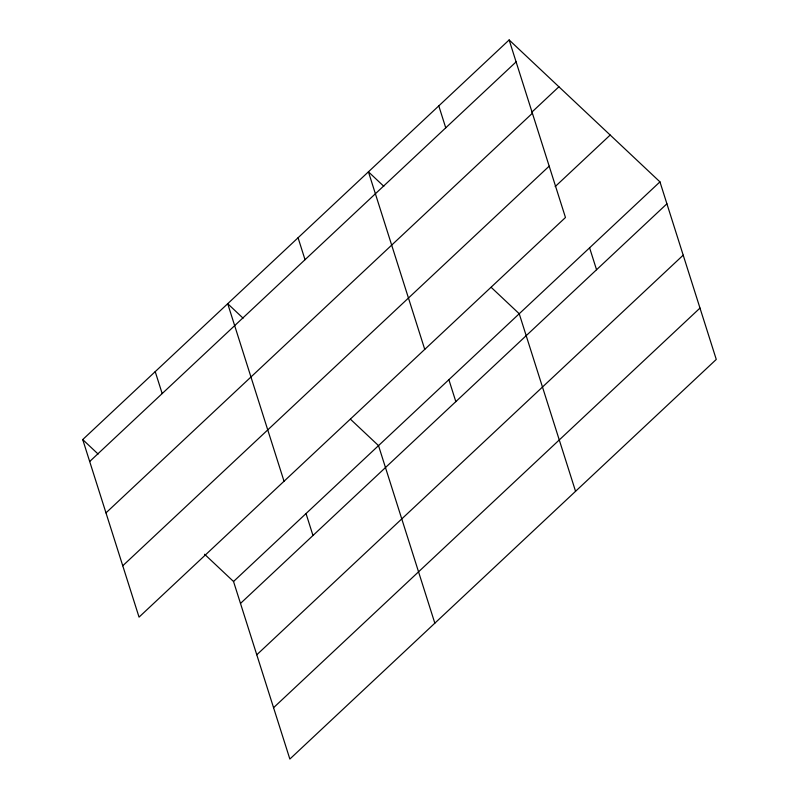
<?xml version="1.0" encoding="UTF-8"?>
<svg xmlns="http://www.w3.org/2000/svg" width="799" height="799" viewBox="0 0 799 799"><rect width="100%" height="100%" fill="white"/><g stroke="black" fill="none" stroke-linecap="round" stroke-linejoin="round"><path stroke-width="1.2" d="M509.143 39.95L565.472 217.498L139.046 617.128L82.726 439.57L509.143 39.95L659.954 181.872L716.274 359.43L289.857 759.05L233.528 581.502L204.574 554.246M89.688 461.512L516.104 61.883M531.854 112.15L558.91 86.781M105.977 512.868L532.394 113.238M122.756 565.772L549.183 166.152M555.165 186.606L610.186 135.041M233.528 581.502L659.954 181.872M240.489 603.435L666.905 203.805M256.779 654.79L683.205 255.161M273.568 707.694L699.984 308.074M383.81 186.307L368.429 171.825L424.748 349.383M491.185 287.35L519.23 313.747L575.56 491.305M243.086 318.182L227.705 303.7L284.035 481.258M350.461 419.225L378.516 445.622L434.836 623.18M82.726 439.57L98.107 454.052M589.592 247.81L596.553 269.752M438.791 105.887L445.742 127.82M448.878 379.685L455.829 401.627M298.067 237.762L305.028 259.695M306.027 513.557L312.978 535.5M155.216 371.635L162.177 393.577"/></g></svg>
